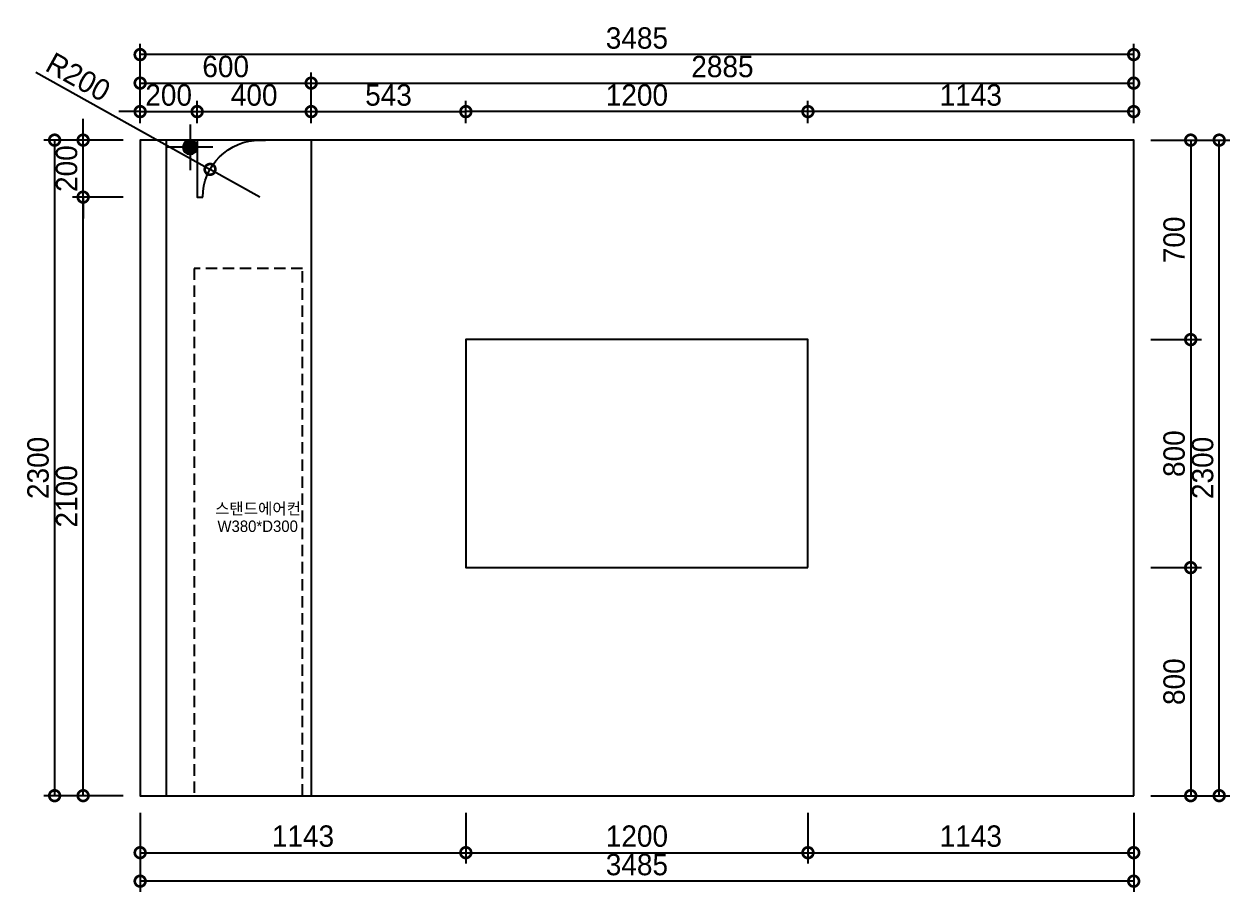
# Model space of a CAD drawing. Header units: inches. Extents: x 199882 to 277715, y -17863 to 11882.
# Drawn here: x 257347 to 261576, y 6521 to 9565 of the extents above; entities that cross this region are included whole.
import ezdxf

# ---------------------------------------------------------------- set-up
doc = ezdxf.new("R2010")
doc.units = ezdxf.units.IN
doc.header["$LTSCALE"] = 50
doc.header["$MEASUREMENT"] = 0
doc.linetypes.add('DH-HID2', pattern=[1.2, 0.8, -0.4])
for name, color, linetype in [('0-ELC TEXT', 7, 'Continuous'), ('03-WAL NEW', 3, 'Continuous'), ('06-FUR', 6, 'Continuous'), ('07-DIM WAL', 5, 'Continuous'), ('FU-FURM', 251, 'DH-HID2'), ('RC-LIGHT', 7, 'Continuous')]:
    doc.layers.add(name, color=color, linetype=linetype)
doc.styles.add('스타일1', font='HY울릉도M.TTF')
doc.styles.add('코레일둥고', font='Korail_Round_Gothic_Medium.ttf')
doc.linetypes.add('ZIGZAG', pattern='A,0.0001,-0.2,[131,ltypeshp.shx,S=0.2,R=0,X=-0.2,Y=0],-0.4,[131,ltypeshp.shx,S=0.2,R=180,X=0.2,Y=0],-0.2', length=0.8001)
doc.dimstyles.new('30', dxfattribs={"dimscale": 30, "dimtxt": 2.5, "dimasz": 2.5, "dimexe": 1.25, "dimexo": 2, "dimtad": 1, "dimdec": 0, "dimtxsty": '스타일1', "dimblk": 'DOTSMALL', "dimcen": 2.5, "dimclrd": 1, "dimclre": 1, "dimclrt": 7, "dimadec": 0, "dimazin": 0, "dimtfac": 1, "dimtdec": 0, "dimtix": 1, "dimtmove": 0, "dimatfit": 3, "dimldrblk": 'DOTSMALL', "dimfxl": 0, "dimarcsym": 0})

# ---------------------------------------------------------------- blocks, each defined once
blk = doc.blocks.new('1')
at = {"linetype": 'Continuous'}
h = blk.add_hatch(color=4, dxfattribs=at)
h.dxf.hatch_style = 1
edge = h.paths.add_edge_path()
edge.add_arc((11539653.5, -14273503.8), 37.5, 0, 360)
at = {"color": 1, "linetype": 'Continuous'}
for p, q in [((11539653.5, -14273637.1), (11539653.5, -14273370.5)), ((11539520.2, -14273503.8), (11539786.8, -14273503.8))]:
    blk.add_line(p, q, dxfattribs=at)
at = {"color": 4, "linetype": 'Continuous'}
for radius in [41.5, 37.5]:
    blk.add_circle((11539653.5, -14273503.8), radius, dxfattribs=at)
blk = doc.blocks.new('_DOTSMALL')
at = {"color": 0, "linetype": 'ByBlock', "const_width": 0.5}
blk.add_lwpolyline([(-0.0625, 0, 1), (0.0625, 0, 1)], format="xyb", close=True, dxfattribs=at)
blk = doc.blocks.new('*D236')
at = {"layer": '07-DIM WAL', "color": 1, "lineweight": -2}
for p, q in [((257753.5, 9218.3), (257753.5, 9395.8)), ((258353.5, 9218.3), (258353.5, 9395.8)), ((257753.5, 9358.3), (258353.5, 9358.3))]:
    blk.add_line(p, q, dxfattribs=at)
at = {"layer": 'Defpoints', "color": 0}
for p in [(258353.5, 9358.3), (257753.5, 9158.3), (258353.5, 9158.3)]:
    blk.add_point(p, dxfattribs=at)
at = {"layer": '07-DIM WAL', "color": 1, "lineweight": -2, "xscale": 75, "yscale": 75, "zscale": 75, "rotation": 180}
blk.add_blockref('_DOTSMALL', (257753.5, 9358.3), dxfattribs=at)
at = {"layer": '07-DIM WAL', "color": 1, "lineweight": -2, "xscale": 75, "yscale": 75, "zscale": 75}
blk.add_blockref('_DOTSMALL', (258353.5, 9358.3), dxfattribs=at)
at = {"layer": '07-DIM WAL', "color": 7, "insert": (258053.5, 9416.1), "char_height": 75, "attachment_point": 5, "style": '스타일1'}
blk.add_mtext('600', dxfattribs=at)
blk = doc.blocks.new('*D237')
at = {"layer": '07-DIM WAL', "color": 1, "lineweight": -2}
for p, q in [((257753.5, 9218.3), (257753.5, 9295.8)), ((257953.5, 9218.3), (257953.5, 9295.8)), ((257753.5, 9258.3), (257678.5, 9258.3)), ((257753.5, 9258.3), (257953.5, 9258.3)), ((257953.5, 9258.3), (258028.5, 9258.3))]:
    blk.add_line(p, q, dxfattribs=at)
at = {"layer": 'Defpoints', "color": 0}
for p in [(257953.5, 9258.3), (257753.5, 9158.3), (257953.5, 9158.3)]:
    blk.add_point(p, dxfattribs=at)
at = {"layer": '07-DIM WAL', "color": 1, "lineweight": -2, "xscale": 75, "yscale": 75, "zscale": 75}
blk.add_blockref('_DOTSMALL', (257753.5, 9258.3), dxfattribs=at)
at = {"layer": '07-DIM WAL', "color": 1, "lineweight": -2, "xscale": 75, "yscale": 75, "zscale": 75, "rotation": 180}
blk.add_blockref('_DOTSMALL', (257953.5, 9258.3), dxfattribs=at)
at = {"layer": '07-DIM WAL', "color": 7, "insert": (257853.5, 9316), "char_height": 75, "attachment_point": 5, "style": '스타일1'}
blk.add_mtext('200', dxfattribs=at)
blk = doc.blocks.new('*D238')
at = {"layer": '07-DIM WAL', "color": 1, "lineweight": -2}
for p, q in [((257953.5, 9218.3), (257953.5, 9295.8)), ((258353.5, 9218.3), (258353.5, 9295.8)), ((257953.5, 9258.3), (258353.5, 9258.3))]:
    blk.add_line(p, q, dxfattribs=at)
at = {"layer": 'Defpoints', "color": 0}
for p in [(258353.5, 9258.3), (257953.5, 9158.3), (258353.5, 9158.3)]:
    blk.add_point(p, dxfattribs=at)
at = {"layer": '07-DIM WAL', "color": 1, "lineweight": -2, "xscale": 75, "yscale": 75, "zscale": 75, "rotation": 180}
blk.add_blockref('_DOTSMALL', (257953.5, 9258.3), dxfattribs=at)
at = {"layer": '07-DIM WAL', "color": 1, "lineweight": -2, "xscale": 75, "yscale": 75, "zscale": 75}
blk.add_blockref('_DOTSMALL', (258353.5, 9258.3), dxfattribs=at)
at = {"layer": '07-DIM WAL', "color": 7, "insert": (258153.5, 9316), "char_height": 75, "attachment_point": 5, "style": '스타일1'}
blk.add_mtext('400', dxfattribs=at)
blk = doc.blocks.new('*D239')
at = {"layer": '07-DIM WAL', "color": 1, "lineweight": -2}
for p, q in [((257693.5, 9158.3), (257416, 9158.3)), ((257453.5, 9158.3), (257453.5, 6858.3)), ((257693.5, 6858.3), (257416, 6858.3))]:
    blk.add_line(p, q, dxfattribs=at)
at = {"layer": 'Defpoints', "color": 0}
for p in [(257753.5, 9158.3), (257453.5, 6858.3), (257753.5, 6858.3)]:
    blk.add_point(p, dxfattribs=at)
at = {"layer": '07-DIM WAL', "color": 1, "lineweight": -2, "xscale": 75, "yscale": 75, "zscale": 75}
for p, rotation in [((257453.5, 9158.3), 90), ((257453.5, 6858.3), 270)]:
    blk.add_blockref('_DOTSMALL', p, dxfattribs=dict(at, rotation=rotation))
at = {"layer": '07-DIM WAL', "color": 7, "insert": (257395.7, 8008.3), "char_height": 75, "attachment_point": 5, "rotation": 90, "style": '스타일1'}
blk.add_mtext('2300', dxfattribs=at)
blk = doc.blocks.new('*D240')
at = {"layer": '07-DIM WAL', "color": 1, "lineweight": -2}
for p, q in [((257693.5, 8958.3), (257516, 8958.3)), ((257553.5, 6858.3), (257553.5, 8958.3)), ((257693.5, 6858.3), (257516, 6858.3))]:
    blk.add_line(p, q, dxfattribs=at)
at = {"layer": 'Defpoints', "color": 0}
for p in [(257553.5, 8958.3), (257753.5, 8958.3), (257753.5, 6858.3)]:
    blk.add_point(p, dxfattribs=at)
at = {"layer": '07-DIM WAL', "color": 1, "lineweight": -2, "xscale": 75, "yscale": 75, "zscale": 75}
for p, rotation in [((257553.5, 8958.3), 90), ((257553.5, 6858.3), 270)]:
    blk.add_blockref('_DOTSMALL', p, dxfattribs=dict(at, rotation=rotation))
at = {"layer": '07-DIM WAL', "color": 7, "insert": (257495.7, 7908.3), "char_height": 75, "attachment_point": 5, "rotation": 90, "style": '스타일1'}
blk.add_mtext('2100', dxfattribs=at)
blk = doc.blocks.new('*D241')
at = {"layer": '07-DIM WAL', "color": 1, "lineweight": -2}
for p, q in [((257553.5, 9158.3), (257553.5, 9233.3)), ((257693.5, 9158.3), (257516, 9158.3)), ((257553.5, 8958.3), (257553.5, 9158.3)), ((257693.5, 8958.3), (257516, 8958.3)), ((257553.5, 8958.3), (257553.5, 8883.3))]:
    blk.add_line(p, q, dxfattribs=at)
at = {"layer": 'Defpoints', "color": 0}
for p in [(257553.5, 9158.3), (257753.5, 9158.3), (257753.5, 8958.3)]:
    blk.add_point(p, dxfattribs=at)
at = {"layer": '07-DIM WAL', "color": 1, "lineweight": -2, "xscale": 75, "yscale": 75, "zscale": 75}
for p, rotation in [((257553.5, 9158.3), 270), ((257553.5, 8958.3), 90)]:
    blk.add_blockref('_DOTSMALL', p, dxfattribs=dict(at, rotation=rotation))
at = {"layer": '07-DIM WAL', "color": 7, "insert": (257495.7, 9058.3), "char_height": 75, "attachment_point": 5, "rotation": 90, "style": '스타일1'}
blk.add_mtext('200', dxfattribs=at)
blk = doc.blocks.new('*D242')
at = {"layer": '07-DIM WAL', "color": 1, "lineweight": -2}
for p in [(257387.6, 9396.4), (258173.5, 8958.3)]:
    blk.add_line(p, (257998.8, 9055.7), dxfattribs=at)
at = {"layer": 'Defpoints', "color": 0}
for p in [(257998.8, 9055.7), (258173.5, 8958.3)]:
    blk.add_point(p, dxfattribs=at)
at = {"layer": '07-DIM WAL', "color": 1, "lineweight": -2, "xscale": 75, "yscale": 75, "zscale": 75, "rotation": 330.8596829912802}
blk.add_blockref('_DOTSMALL', (257998.8, 9055.7), dxfattribs=at)
at = {"layer": '07-DIM WAL', "color": 7, "insert": (257536.4, 9379.6), "char_height": 75, "attachment_point": 5, "rotation": 330.8597, "style": '스타일1'}
blk.add_mtext('R200', dxfattribs=at)
blk = doc.blocks.new('*D243')
at = {"layer": '07-DIM WAL', "color": 1, "lineweight": -2}
for p, q in [((258353.5, 9218.3), (258353.5, 9395.8)), ((261238.5, 9218.3), (261238.5, 9395.8)), ((258353.5, 9358.3), (261238.5, 9358.3))]:
    blk.add_line(p, q, dxfattribs=at)
at = {"layer": 'Defpoints', "color": 0}
for p in [(261238.5, 9358.3), (258353.5, 9158.3), (261238.5, 9158.3)]:
    blk.add_point(p, dxfattribs=at)
at = {"layer": '07-DIM WAL', "color": 1, "lineweight": -2, "xscale": 75, "yscale": 75, "zscale": 75, "rotation": 180}
blk.add_blockref('_DOTSMALL', (258353.5, 9358.3), dxfattribs=at)
at = {"layer": '07-DIM WAL', "color": 1, "lineweight": -2, "xscale": 75, "yscale": 75, "zscale": 75}
blk.add_blockref('_DOTSMALL', (261238.5, 9358.3), dxfattribs=at)
at = {"layer": '07-DIM WAL', "color": 7, "insert": (259796, 9416), "char_height": 75, "attachment_point": 5, "style": '스타일1'}
blk.add_mtext('2885', dxfattribs=at)
blk = doc.blocks.new('*D244')
at = {"layer": '07-DIM WAL', "color": 1, "lineweight": -2}
for p, q in [((260096, 9218.3), (260096, 9295.8)), ((261238.5, 9218.3), (261238.5, 9295.8)), ((261238.5, 9258.3), (260096, 9258.3))]:
    blk.add_line(p, q, dxfattribs=at)
at = {"layer": 'Defpoints', "color": 0}
for p in [(260096, 9258.3), (260096, 9158.3), (261238.5, 9158.3)]:
    blk.add_point(p, dxfattribs=at)
at = {"layer": '07-DIM WAL', "color": 1, "lineweight": -2, "xscale": 75, "yscale": 75, "zscale": 75, "rotation": 180}
blk.add_blockref('_DOTSMALL', (260096, 9258.3), dxfattribs=at)
at = {"layer": '07-DIM WAL', "color": 1, "lineweight": -2, "xscale": 75, "yscale": 75, "zscale": 75}
blk.add_blockref('_DOTSMALL', (261238.5, 9258.3), dxfattribs=at)
at = {"layer": '07-DIM WAL', "color": 7, "insert": (260667.2, 9316), "char_height": 75, "attachment_point": 5, "style": '스타일1'}
blk.add_mtext('1143', dxfattribs=at)
blk = doc.blocks.new('*D245')
at = {"layer": '07-DIM WAL', "color": 1, "lineweight": -2}
for p, q in [((258353.5, 9218.3), (258353.5, 9295.8)), ((258896, 9218.3), (258896, 9295.8)), ((258353.5, 9258.3), (258896, 9258.3))]:
    blk.add_line(p, q, dxfattribs=at)
at = {"layer": 'Defpoints', "color": 0}
for p in [(258896, 9258.3), (258353.5, 9158.3), (258896, 9158.3)]:
    blk.add_point(p, dxfattribs=at)
at = {"layer": '07-DIM WAL', "color": 1, "lineweight": -2, "xscale": 75, "yscale": 75, "zscale": 75, "rotation": 180}
blk.add_blockref('_DOTSMALL', (258353.5, 9258.3), dxfattribs=at)
at = {"layer": '07-DIM WAL', "color": 1, "lineweight": -2, "xscale": 75, "yscale": 75, "zscale": 75}
blk.add_blockref('_DOTSMALL', (258896, 9258.3), dxfattribs=at)
at = {"layer": '07-DIM WAL', "color": 7, "insert": (258624.7, 9316), "char_height": 75, "attachment_point": 5, "style": '스타일1'}
blk.add_mtext('543', dxfattribs=at)
blk = doc.blocks.new('*D246')
at = {"layer": '07-DIM WAL', "color": 1, "lineweight": -2}
for p, q in [((258896, 9218.3), (258896, 9295.8)), ((260096, 9218.3), (260096, 9295.8)), ((260096, 9258.3), (258896, 9258.3))]:
    blk.add_line(p, q, dxfattribs=at)
at = {"layer": 'Defpoints', "color": 0}
for p in [(258896, 9258.3), (258896, 9158.3), (260096, 9158.3)]:
    blk.add_point(p, dxfattribs=at)
at = {"layer": '07-DIM WAL', "color": 1, "lineweight": -2, "xscale": 75, "yscale": 75, "zscale": 75, "rotation": 180}
blk.add_blockref('_DOTSMALL', (258896, 9258.3), dxfattribs=at)
at = {"layer": '07-DIM WAL', "color": 1, "lineweight": -2, "xscale": 75, "yscale": 75, "zscale": 75}
blk.add_blockref('_DOTSMALL', (260096, 9258.3), dxfattribs=at)
at = {"layer": '07-DIM WAL', "color": 7, "insert": (259496, 9316), "char_height": 75, "attachment_point": 5, "style": '스타일1'}
blk.add_mtext('1200', dxfattribs=at)
blk = doc.blocks.new('*D247')
at = {"layer": '07-DIM WAL', "color": 1, "lineweight": -2}
for p, q in [((257753.5, 9218.3), (257753.5, 9495.8)), ((261238.5, 9218.3), (261238.5, 9495.8)), ((261238.5, 9458.3), (257753.5, 9458.3))]:
    blk.add_line(p, q, dxfattribs=at)
at = {"layer": 'Defpoints', "color": 0}
for p in [(257753.5, 9458.3), (257753.5, 9158.3), (261238.5, 9158.3)]:
    blk.add_point(p, dxfattribs=at)
at = {"layer": '07-DIM WAL', "color": 1, "lineweight": -2, "xscale": 75, "yscale": 75, "zscale": 75, "rotation": 180}
blk.add_blockref('_DOTSMALL', (257753.5, 9458.3), dxfattribs=at)
at = {"layer": '07-DIM WAL', "color": 1, "lineweight": -2, "xscale": 75, "yscale": 75, "zscale": 75}
blk.add_blockref('_DOTSMALL', (261238.5, 9458.3), dxfattribs=at)
at = {"layer": '07-DIM WAL', "color": 7, "insert": (259496, 9516.1), "char_height": 75, "attachment_point": 5, "style": '스타일1'}
blk.add_mtext('3485', dxfattribs=at)
blk = doc.blocks.new('*D248')
at = {"layer": '07-DIM WAL', "color": 1, "lineweight": -2}
for p, q in [((257753.5, 6798.3), (257753.5, 6620.8)), ((258896, 6798.3), (258896, 6620.8)), ((257753.5, 6658.3), (258896, 6658.3))]:
    blk.add_line(p, q, dxfattribs=at)
at = {"layer": 'Defpoints', "color": 0}
for p in [(257753.5, 6858.3), (258896, 6858.3), (258896, 6658.3)]:
    blk.add_point(p, dxfattribs=at)
at = {"layer": '07-DIM WAL', "color": 1, "lineweight": -2, "xscale": 75, "yscale": 75, "zscale": 75, "rotation": 180}
blk.add_blockref('_DOTSMALL', (257753.5, 6658.3), dxfattribs=at)
at = {"layer": '07-DIM WAL', "color": 1, "lineweight": -2, "xscale": 75, "yscale": 75, "zscale": 75}
blk.add_blockref('_DOTSMALL', (258896, 6658.3), dxfattribs=at)
at = {"layer": '07-DIM WAL', "color": 7, "insert": (258324.7, 6716), "char_height": 75, "attachment_point": 5, "style": '스타일1'}
blk.add_mtext('1143', dxfattribs=at)
blk = doc.blocks.new('*D249')
at = {"layer": '07-DIM WAL', "color": 1, "lineweight": -2}
for p, q in [((258896, 6798.3), (258896, 6620.8)), ((260096, 6798.3), (260096, 6620.8)), ((258896, 6658.3), (260096, 6658.3))]:
    blk.add_line(p, q, dxfattribs=at)
at = {"layer": 'Defpoints', "color": 0}
for p in [(258896, 6858.3), (260096, 6858.3), (260096, 6658.3)]:
    blk.add_point(p, dxfattribs=at)
at = {"layer": '07-DIM WAL', "color": 1, "lineweight": -2, "xscale": 75, "yscale": 75, "zscale": 75, "rotation": 180}
blk.add_blockref('_DOTSMALL', (258896, 6658.3), dxfattribs=at)
at = {"layer": '07-DIM WAL', "color": 1, "lineweight": -2, "xscale": 75, "yscale": 75, "zscale": 75}
blk.add_blockref('_DOTSMALL', (260096, 6658.3), dxfattribs=at)
at = {"layer": '07-DIM WAL', "color": 7, "insert": (259496, 6716), "char_height": 75, "attachment_point": 5, "style": '스타일1'}
blk.add_mtext('1200', dxfattribs=at)
blk = doc.blocks.new('*D250')
at = {"layer": '07-DIM WAL', "color": 1, "lineweight": -2}
for p, q in [((260096, 6798.3), (260096, 6620.8)), ((261238.5, 6798.3), (261238.5, 6620.8)), ((260096, 6658.3), (261238.5, 6658.3))]:
    blk.add_line(p, q, dxfattribs=at)
at = {"layer": 'Defpoints', "color": 0}
for p in [(260096, 6858.3), (261238.5, 6858.3), (261238.5, 6658.3)]:
    blk.add_point(p, dxfattribs=at)
at = {"layer": '07-DIM WAL', "color": 1, "lineweight": -2, "xscale": 75, "yscale": 75, "zscale": 75, "rotation": 180}
blk.add_blockref('_DOTSMALL', (260096, 6658.3), dxfattribs=at)
at = {"layer": '07-DIM WAL', "color": 1, "lineweight": -2, "xscale": 75, "yscale": 75, "zscale": 75}
blk.add_blockref('_DOTSMALL', (261238.5, 6658.3), dxfattribs=at)
at = {"layer": '07-DIM WAL', "color": 7, "insert": (260667.2, 6716), "char_height": 75, "attachment_point": 5, "style": '스타일1'}
blk.add_mtext('1143', dxfattribs=at)
blk = doc.blocks.new('*D251')
at = {"layer": '07-DIM WAL', "color": 1, "lineweight": -2}
for p, q in [((257753.5, 6798.3), (257753.5, 6520.8)), ((261238.5, 6798.3), (261238.5, 6520.8)), ((261238.5, 6558.3), (257753.5, 6558.3))]:
    blk.add_line(p, q, dxfattribs=at)
at = {"layer": 'Defpoints', "color": 0}
for p in [(257753.5, 6858.3), (261238.5, 6858.3), (257753.5, 6558.3)]:
    blk.add_point(p, dxfattribs=at)
at = {"layer": '07-DIM WAL', "color": 1, "lineweight": -2, "xscale": 75, "yscale": 75, "zscale": 75, "rotation": 180}
blk.add_blockref('_DOTSMALL', (257753.5, 6558.3), dxfattribs=at)
at = {"layer": '07-DIM WAL', "color": 1, "lineweight": -2, "xscale": 75, "yscale": 75, "zscale": 75}
blk.add_blockref('_DOTSMALL', (261238.5, 6558.3), dxfattribs=at)
at = {"layer": '07-DIM WAL', "color": 7, "insert": (259496, 6616.1), "char_height": 75, "attachment_point": 5, "style": '스타일1'}
blk.add_mtext('3485', dxfattribs=at)
blk = doc.blocks.new('*D252')
at = {"layer": '07-DIM WAL', "color": 1, "lineweight": -2}
for p, q in [((261298.5, 9158.3), (261476, 9158.3)), ((261438.5, 9158.3), (261438.5, 8458.3)), ((261298.5, 8458.3), (261476, 8458.3))]:
    blk.add_line(p, q, dxfattribs=at)
at = {"layer": 'Defpoints', "color": 0}
for p in [(261238.5, 9158.3), (261238.5, 8458.3), (261438.5, 8458.3)]:
    blk.add_point(p, dxfattribs=at)
at = {"layer": '07-DIM WAL', "color": 1, "lineweight": -2, "xscale": 75, "yscale": 75, "zscale": 75}
for p, rotation in [((261438.5, 9158.3), 90), ((261438.5, 8458.3), 270)]:
    blk.add_blockref('_DOTSMALL', p, dxfattribs=dict(at, rotation=rotation))
at = {"layer": '07-DIM WAL', "color": 7, "insert": (261380.7, 8808.3), "char_height": 75, "attachment_point": 5, "rotation": 90, "style": '스타일1'}
blk.add_mtext('700', dxfattribs=at)
blk = doc.blocks.new('*D253')
at = {"layer": '07-DIM WAL', "color": 1, "lineweight": -2}
for p, q in [((261298.5, 8458.3), (261476, 8458.3)), ((261438.5, 8458.3), (261438.5, 7658.3)), ((261298.5, 7658.3), (261476, 7658.3))]:
    blk.add_line(p, q, dxfattribs=at)
at = {"layer": 'Defpoints', "color": 0}
for p in [(261238.5, 8458.3), (261238.5, 7658.3), (261438.5, 7658.3)]:
    blk.add_point(p, dxfattribs=at)
at = {"layer": '07-DIM WAL', "color": 1, "lineweight": -2, "xscale": 75, "yscale": 75, "zscale": 75}
for p, rotation in [((261438.5, 8458.3), 90), ((261438.5, 7658.3), 270)]:
    blk.add_blockref('_DOTSMALL', p, dxfattribs=dict(at, rotation=rotation))
at = {"layer": '07-DIM WAL', "color": 7, "insert": (261380.7, 8058.3), "char_height": 75, "attachment_point": 5, "rotation": 90, "style": '스타일1'}
blk.add_mtext('800', dxfattribs=at)
blk = doc.blocks.new('*D254')
at = {"layer": '07-DIM WAL', "color": 1, "lineweight": -2}
for p, q in [((261298.5, 7658.3), (261476, 7658.3)), ((261438.5, 7658.3), (261438.5, 6858.3)), ((261298.5, 6858.3), (261476, 6858.3))]:
    blk.add_line(p, q, dxfattribs=at)
at = {"layer": 'Defpoints', "color": 0}
for p in [(261238.5, 7658.3), (261238.5, 6858.3), (261438.5, 6858.3)]:
    blk.add_point(p, dxfattribs=at)
at = {"layer": '07-DIM WAL', "color": 1, "lineweight": -2, "xscale": 75, "yscale": 75, "zscale": 75}
for p, rotation in [((261438.5, 7658.3), 90), ((261438.5, 6858.3), 270)]:
    blk.add_blockref('_DOTSMALL', p, dxfattribs=dict(at, rotation=rotation))
at = {"layer": '07-DIM WAL', "color": 7, "insert": (261380.7, 7258.3), "char_height": 75, "attachment_point": 5, "rotation": 90, "style": '스타일1'}
blk.add_mtext('800', dxfattribs=at)
blk = doc.blocks.new('*D255')
at = {"layer": '07-DIM WAL', "color": 1, "lineweight": -2}
for p, q in [((261298.5, 9158.3), (261576, 9158.3)), ((261538.5, 6858.3), (261538.5, 9158.3)), ((261298.5, 6858.3), (261576, 6858.3))]:
    blk.add_line(p, q, dxfattribs=at)
at = {"layer": 'Defpoints', "color": 0}
for p in [(261238.5, 9158.3), (261538.5, 9158.3), (261238.5, 6858.3)]:
    blk.add_point(p, dxfattribs=at)
at = {"layer": '07-DIM WAL', "color": 1, "lineweight": -2, "xscale": 75, "yscale": 75, "zscale": 75}
for p, rotation in [((261538.5, 9158.3), 90), ((261538.5, 6858.3), 270)]:
    blk.add_blockref('_DOTSMALL', p, dxfattribs=dict(at, rotation=rotation))
at = {"layer": '07-DIM WAL', "color": 7, "insert": (261480.7, 8008.3), "char_height": 75, "attachment_point": 5, "rotation": 90, "style": '스타일1'}
blk.add_mtext('2300', dxfattribs=at)

msp = doc.modelspace()

# ---------------------------------------------------------------- linework, layer by layer
at = {"layer": '03-WAL NEW'}
msp.add_lwpolyline([(261238.5, 6858.3), (261238.5, 9158.3), (257753.5, 9158.3), (257753.5, 6858.3)], close=True, dxfattribs=at)
msp.add_lwpolyline([(258193.5, 9158.3), (257953.5, 9158.3), (257953.5, 8958.3), (257973.5, 8958.3)], dxfattribs=at)
msp.add_lwpolyline([(257973.5, 8958.3), (257973.5, 8958.3, -0.414214), (258173.5, 9158.3), (258193.5, 9158.3)], format="xyb", dxfattribs=at)
at = {"layer": '06-FUR'}
msp.add_line((258353.5, 9158.3), (258353.5, 6858.3), dxfattribs=at)
msp.add_lwpolyline([(260096, 7658.3), (260096, 8458.3), (258896, 8458.3), (258896, 7658.3)], close=True, dxfattribs=at)
at = {"layer": 'FU-FURM', "linetype": 'ZIGZAG', "ltscale": 3}
msp.add_lwpolyline([(257845.2, 9158.3), (257845.2, 6858.3)], dxfattribs=at)
at = {"layer": 'FU-FURM'}
msp.add_lwpolyline([(257943.5, 8708.3), (257943.5, 6858.3), (258323.5, 6858.3), (258323.5, 8708.3)], close=True, dxfattribs=at)

# ---------------------------------------------------------------- block references
at = {"layer": 'RC-LIGHT', "xscale": -0.6024096385271789, "yscale": 0.6024096385271789, "zscale": 0.6024096385271789, "rotation": 90}
msp.add_blockref('1', (-8340567.8, 6960731.8), dxfattribs=at)

# ---------------------------------------------------------------- texts
at = {"layer": '0-ELC TEXT', "style": '코레일둥고'}
for s, p in [('스탠드에어컨', (258016.5, 7845.4)), ('W380*D300', (258024.7, 7783.6))]:
    msp.add_text(s, height=40, dxfattribs=at).set_placement(p)

# ---------------------------------------------------------------- dimensions: what is measured, and where the dimension line sits
at = {"layer": '07-DIM WAL'}
for base, p1, p2, picture, middle in [((257753.5, 9458.3), (261238.5, 9158.3), (257753.5, 9158.3), '*D247', (259496, 9516.1)), ((258353.5, 9358.3), (257753.5, 9158.3), (258353.5, 9158.3), '*D236', (258053.5, 9416.1)), ((261238.5, 9358.3), (258353.5, 9158.3), (261238.5, 9158.3), '*D243', (259796, 9416)), ((257953.5, 9258.3), (257753.5, 9158.3), (257953.5, 9158.3), '*D237', (257853.5, 9316)), ((258353.5, 9258.3), (257953.5, 9158.3), (258353.5, 9158.3), '*D238', (258153.5, 9316)), ((258895.979114, 9258.2632317), (258353.479114, 9158.2632317), (258895.979114, 9158.2632317), '*D245', (258624.729114, 9316.0112344)), ((258896, 9258.3), (260096, 9158.3), (258896, 9158.3), '*D246', (259496, 9316)), ((260095.979114, 9258.2632317), (261238.479114, 9158.2632317), (260095.979114, 9158.2632317), '*D244', (260667.229114, 9316.0112344)), ((258895.979114, 6658.2632317), (257753.479114, 6858.2632317), (258895.979114, 6858.2632317), '*D248', (258324.729114, 6716.0112344)), ((257753.5, 6558.3), (261238.5, 6858.3), (257753.5, 6858.3), '*D251', (259496, 6616.1)), ((260096, 6658.3), (258896, 6858.3), (260096, 6858.3), '*D249', (259496, 6716)), ((261238.479114, 6658.2632317), (260095.979114, 6858.2632317), (261238.479114, 6858.2632317), '*D250', (260667.229114, 6716.0112344))]:
    dim = msp.add_linear_dim(base=base, p1=p1, p2=p2, dimstyle='30', dxfattribs=at)
    dim.commit()
    dim.dimension.update_dxf_attribs({"geometry": picture, "text_midpoint": middle})
dim = msp.add_radius_dim(center=(258173.5, 8958.3), mpoint=(257998.8, 9055.7), dimstyle='30', dxfattribs=at)
dim.commit()
dim.dimension.update_dxf_attribs({"geometry": '*D242', "text_midpoint": (257508.3, 9329.1), "dimtype": 164})
for base, p1, p2, picture, middle in [((257553.5, 9158.3), (257753.5, 8958.3), (257753.5, 9158.3), '*D241', (257495.7, 9058.3)), ((257453.5, 6858.3), (257753.5, 9158.3), (257753.5, 6858.3), '*D239', (257395.7, 8008.3)), ((261438.5, 8458.3), (261238.5, 9158.3), (261238.5, 8458.3), '*D252', (261380.7, 8808.3)), ((261538.5, 9158.3), (261238.5, 6858.3), (261238.5, 9158.3), '*D255', (261480.7, 8008.3)), ((257553.5, 8958.3), (257753.5, 6858.3), (257753.5, 8958.3), '*D240', (257495.7, 7908.3)), ((261438.5, 7658.3), (261238.5, 8458.3), (261238.5, 7658.3), '*D253', (261380.7, 8058.3)), ((261438.5, 6858.3), (261238.5, 7658.3), (261238.5, 6858.3), '*D254', (261380.7, 7258.3))]:
    dim = msp.add_linear_dim(base=base, p1=p1, p2=p2, angle=90, dimstyle='30', dxfattribs=at)
    dim.commit()
    dim.dimension.update_dxf_attribs({"geometry": picture, "text_midpoint": middle})

doc.saveas('drawing.dxf')
